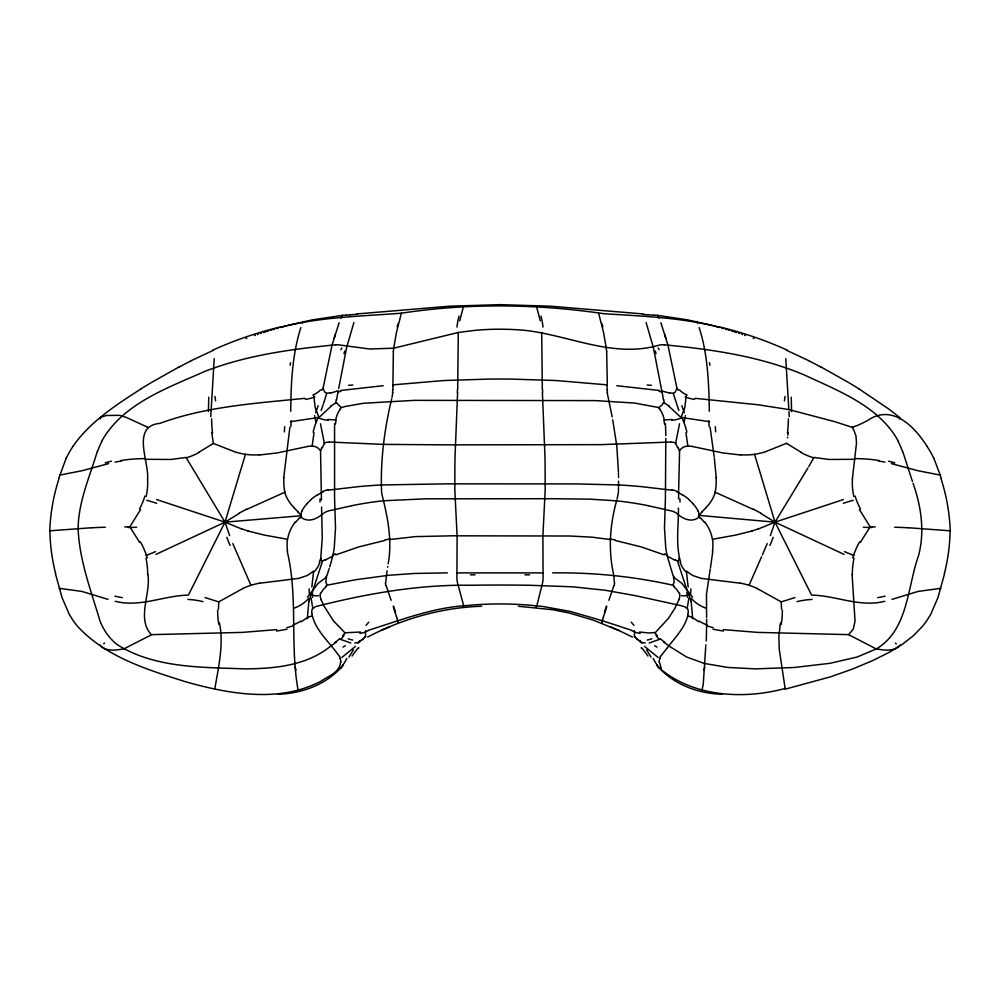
<?xml version="1.0" encoding="UTF-8"?>
<svg xmlns="http://www.w3.org/2000/svg" width="1000" height="1000" viewBox="0 0 1000 1000"><rect width="100%" height="100%" fill="white"/><g stroke="black" fill="none" stroke-linecap="round" stroke-linejoin="round"><path stroke-width="1.5" d="M665.45 494.025L665.812 438.338M392.975 389.95L392.912 386.775M665.438 494.663L665.425 497.425A21.975 2.788 90 0 1 665.35 500.775L664.488 527.95L665.713 547.35A114.9 94.75 -53.2 0 0 667.25 556.213L673.225 576.075M287.2 551.35C298.337 597.325 289.613 645.088 298.3 691.25M457.675 389.613L458.288 332.463L475.962 330.25A159.238 90.8 0 0 1 524.038 330.262C569.15 335.037 613.275 358.675 659.225 345.112A12.65 6.075 -0.2 0 1 664.2 344.725M678.425 508.075C678.7 526 675.4 544.788 680.662 562.238M785.8 358.688L788.825 409.55L834.688 421.662L852.1 427.275L853.612 429.675L855.938 435.775L856.513 443.013L852.4 478.65M290.725 411.275C290.963 383.188 292.25 354.562 300.837 327.638M665.85 435.662L665.438 423.85M852.1 574.487L855.05 621.2L853.238 629.2L848.6 634.637L757.613 632.388L723.388 629.625M218.512 609.087L218.75 601.862L242.763 588.575M686.175 395.913L684.812 407.75L680.738 418.113M311.788 613.25C314.8 630.425 330.112 642.537 339.438 656.5M678.587 498.85L678.662 491.163M311.087 598L312.85 608.625L315.512 606.638L322.887 604.763M210.775 416.662L214.2 358.688M616.788 500.125C609.938 524.225 608.088 549.75 613.575 574.3M607.275 381.737L606.65 351.562M283.75 477.512L289.875 427.312M457.612 392.475L455.025 456.975A325.55 82.825 -89.5 0 0 454.85 470.312L454.837 489.85A38.8 16.663 -89 0 0 454.913 491.975L457.1 535.812L456.912 578.775A24.975 16.738 -69.6 0 0 457.638 583.362L464.05 607.025M607.25 382.587L607.025 389.95M900.113 645.05C895.062 651.688 883.9 650.438 876.525 648.825L857.087 657.038L830.037 663.3L794.237 667.5L755.337 668.863L727.95 667.463L704.262 663.438L686.438 656.925L669.625 646.413M692.562 617.425L691.162 601.362M658.975 318.15L657.837 315.35L654.362 315.188M679.575 451.025L678.662 490.025M706.35 639.462L706.688 619.138M706.3 640.05L706.237 640.95M340.55 662.15C339.988 672.212 328.6 675.938 321.512 680.9C306.1 689.125 288.725 693.337 271.325 694.275C242.425 695.75 213.762 689.65 186.075 681.9C147.487 669.725 106.112 657.138 77.787 626.625A79.287 78.987 71.4 0 1 69.088 613.913L61.988 597.425L55.462 573.787M712.8 551.35L710.462 567.812M705.9 644.837L705.8 646.025M667.387 647.7C675.337 637.212 686.175 626.625 688.213 613.25M705.688 647.225L703.238 684.425L701.737 691.188M312.125 446.175L314.037 432.675M393.35 351.562L392.887 386.175M688.112 616.5L688.1 616.362A5.438 2.95 41 0 1 692.412 617.762M336.587 399.712L337.925 392.287M311.85 587.087L313.587 571.125L307.375 575.462L298.738 578.375L259.662 583.225M311.275 595.413L321.912 562.925L322.35 561.213L321.3 560.538L320.838 558.138L319.337 562.238M334.562 423.85L334.575 497.425A21.975 2.788 -90 0 0 334.65 500.775L335.513 527.95L334.288 547.35A114.9 94.75 53.2 0 1 332.75 556.213L329.738 566.9M392.837 392.575L391.987 397.425M614.375 583.125L613.812 575.725M335.8 344.725A12.65 6.075 0.2 0 1 340.763 345.138L369.75 349.012L393.725 348.188L396.413 332.638L401.375 313.2C468.5 302.962 536.763 303.875 603.862 313.7C642.663 316.238 681.787 317.45 719.65 327.4M675.638 443.4L679.513 423.762M788.263 432.438L787.875 435.25M388.175 563.812C392.488 540.388 387.562 516.737 381.85 494.025A16.1 9.312 -88.7 0 1 381.55 491.362C380.375 460.213 384.45 429.137 391.675 398.862M320.812 557.737L322.25 537.85L321.575 507.125M787.5 437.837L787.6 437.188M346.138 315.175L342.188 315.387L341.025 318.15M679.2 557.888L677.975 562.5L688.725 595.413M740.588 454.862A77.225 77.15 10.1 0 0 754.55 454.325A72.962 72.875 6.9 0 0 765.163 451.838L786.663 443.263M387.775 566.475L387.65 567.238M780.625 622.762L780.2 625.262M359.95 640.5L358.387 642.85M214.913 688.487C217.987 669.175 224.2 644.412 219.375 622.762M387.05 570.812L385.625 583.125M459.738 320.788L463.425 306.663M780.125 625.675L778.85 636.15L779.262 649.225L785.225 689.15L830.413 676.862L852.562 669.025L872.613 660.625L889.038 652.438L902.337 644.325L913.538 635.562L922.212 626.625A79.287 78.987 -71.4 0 0 930.913 613.913L938.012 597.425L944.538 573.787M710.225 569.113L706.475 594.263L706.6 617.375M338.688 388.488L346.625 347.525L353.888 322.55M338.25 390.725L332.3 392.562M277.613 694.25C299.425 693.725 321.625 686.287 337.638 671.137A51.762 51.762 0 0 0 338.925 669.812L342.95 664.95A51.812 51.812 0 0 0 346.675 658.838L346.838 658.55M634.412 630.988L634.438 636.287L637.475 639.862M323.1 388.088L332.05 345.112L339.113 322.725M342.925 665.062L342.887 665.238A42.05 13.575 45.4 0 1 340.175 668.512L338.625 668.925M601.95 622.487L601.75 623.263L602.362 620.725L570.112 611.4L543.325 606.55L536.825 605.788L535.95 607.025M308.837 601.362L307.438 617.425M617.112 498.812L618.15 494.025A16.1 9.312 88.7 0 0 618.45 491.362L618.55 481.138M356.887 314.3L350.112 314.8M115.237 601.287C139.875 607.688 163.9 595.55 188.412 595.1L224.988 522.163L245.45 454.325A77.225 77.15 -10.1 0 0 259.413 454.862M536.825 605.788L542.425 583.413A24.975 16.738 69.6 0 0 543.088 578.775L542.9 535.812L545.1 491.975A38.8 16.663 89 0 0 545.15 489.85L545.138 470.312A325.55 82.825 89.5 0 0 544.987 456.975L542.388 392.475M663.225 403.013L661.787 405.35L658.662 407.55L634.625 403.05L595.35 400.6L414.3 400.363L363.612 403.25L345.737 406.362L341.388 407.575L340.1 409.075M613.837 585.65L612.55 589.6M326.775 576.075L329.188 568.575M603.288 617.513L606.712 606.788M58.725 478.475L66.15 458.288M321.775 447.5L320.525 451.438M324.275 401.325L326.7 393.45L324.625 391.887L323.038 388.35L321.637 390.225M321.125 410.513L323.2 404.475M660.888 322.725L667.95 345.112L676.963 388.35L675.312 391.975L673.3 393.45L677.962 407.837M807.938 467.962L775.013 522.163L770.325 535.625M324.062 401.95L323.638 403.2M608.875 600.3L612.325 590.262M678.925 599.825L674.912 608.263L668.575 618.175L655.45 632.463L648.962 632.987L639.538 632.025M653.95 315.175L643.15 314.425M97.263 451.5C89.675 476.938 78.25 502.088 78.125 529.087C79.475 560.775 91.163 590.988 100.025 621.1C103.7 630.25 109.438 638.7 117.325 644.7C154.8 668.3 201.875 667.237 244.662 668.863C273.8 668.7 305.587 665.863 329.312 647.188M302.512 323.125L302.775 322.45M302.838 322.312L303.137 321.475M767.212 543.587L762.4 554.888M748.988 585.425L761.587 556.75M301.85 511.337L301.637 511.863A9.012 8.963 -0.7 0 0 301.025 515.388L301.175 516.562A4.188 3.337 -18.2 0 0 302.05 517.938C308.238 522.3 316.388 519.263 321.587 514.763M101.6 441.388C122.638 403.562 167.387 388.1 204.587 371.488C246.475 355.15 291.337 349.15 335.812 344.8M660.562 656.5L667.013 648.125M140.538 509.6L129.85 526.812L124.738 526.9M860.312 542.45L870.15 526.812L875.263 526.9M808.775 466.525L813.975 457.425L829.025 459.475L854.675 459.288M307.413 597.3L318.012 583.488L326.512 577.038L325.825 582.238L327.188 585.15L355.938 579.688L388.5 575.312L414.525 573.45L447.337 572.888M348.975 657.2L353.413 649.788M73.025 446.225C90.288 421.425 116.375 404.8 141.325 388.688M360.462 632.025L345.062 632.788L342.675 635.862M295.512 522.413L299.387 518.025M307.05 503.612L310.75 499.888M706.2 507.5L702.125 511.712M355.425 646.375L341.812 657.537M357.775 642.85L361.8 639.775M674.362 586.413L672.812 585.15L674.175 582.238L673.487 577.038L681.988 583.488L692.588 597.3M362.475 639.163L363.125 638.587M325.637 586.413L327.188 585.15M364.4 637.5L365.613 636.475M786.762 350.375L809.325 360.938M336.05 642.225L333.462 644.163M321.7 514.688L323.475 513.362A13.913 9.887 -41.8 0 1 328.488 510.913L351.838 505.712M306.512 618.088L301.212 621.838M330.375 646.413L329.675 646.925M331.05 645.913L332.688 644.725M362.525 639.862L365.562 636.287L365.588 630.988M331.025 406.3L319.125 417.388L290.363 421.725M899.55 418.913L900 417.725L888.713 408.95L858.675 388.688M155.925 554.388L224.988 522.163L239.387 513.312M360.475 641.237L359.688 641.737M317.475 494.925L323.25 491.763M658.612 407.575L659.9 409.075M245.438 454.338A72.962 72.875 -6.9 0 1 234.838 451.838L213.363 443.45L198.812 452.275M876.525 648.825C908.375 629.663 907.288 586.962 918.562 555.612C924.912 531.625 921.237 506.388 913.05 483.325M326 559.612L332.738 556.2M325.85 559.7L324.688 560.312M179.163 366.9L152.4 381.95A610.588 609.312 72.2 0 0 141.312 388.65M660.238 639.1L649.137 643.025M367.638 637.038C402.825 618.65 441.825 607.513 481.613 606.263M190.675 360.938L213.238 350.375M284.975 492.163L246.725 509.4M151.75 634.637L124.875 648.375M843.325 499.562L775.013 522.163L758.438 528.925M686.875 593.062L687.712 592.712M389.75 626.788L381.25 630.413M687.125 592.962L688.363 592.438M335.737 554.9L358.587 546.962L384.675 540.487M246.025 338.575L246.812 338.288M293.113 625.812L286.9 627.675M254.55 335.538L255.287 335.288M463.175 605.788C430.3 608.438 399.487 620.575 368.312 630.312M257.5 334.538L258.238 334.288M260.45 333.55L261.188 333.312M263.412 332.587L265.525 331.912M266.9 331.475L268.275 331.037M270.338 330.4L271.712 329.975M892 599.362L918.15 591.413L940.812 588.312L939.513 588.675M273.087 329.562L274.462 329.15M757.237 588.575L781.25 601.862L795 597.562M276.413 328.575L278.325 328.025M752.2 530.95L735.788 535.062L712.537 539.275M332.113 392.612L330.5 393.062M852.412 427.188C857.875 425.625 862.938 422.975 867.925 420.3C892.125 403.775 914.3 426.125 926.975 446.225M280.225 327.475L282.762 326.763M123.475 648.825C116.1 650.438 104.938 651.688 99.887 645.05M283.4 326.587L286.475 325.75M287.625 325.45L312.2 319.9L342.163 315.387M108.65 463.612L82.013 470.737L59.763 475.087M280.35 327.4C319.913 316.837 360.875 316.4 401.375 313.2M323.8 604.562C371.887 592.812 420.988 584.487 470.65 585.262A247.512 32.125 0 0 1 529.338 585.275L572.362 586.788L605.3 590.275L635.05 595.6L679.8 605.363L684.887 606.8L687.15 608.625L688.913 598M323.488 604.625L321.075 599.825M884.762 601.287C860.125 607.688 836.1 595.55 811.587 595.1L775.013 522.163L754.55 454.325M115.1 462.125L121.662 460.938M340.55 390.487L383.188 385.712M304.925 398.312C256.1 403.363 206.45 406.25 159.875 423.375C130.925 426.138 149.1 461.6 147.6 478.65M458.288 332.463L393.725 348.188M328.125 490.188L358.175 486.662A278.375 76.05 -15.6 0 1 381.413 484.963L446.887 483.85L575.5 483.913L618.562 484.938A278.375 76.05 15.6 0 1 641.862 486.688L671.875 490.188M389.762 539.55L415.588 536.6L452.238 535.812L570.1 536.013L592.362 537.2L610.237 539.55M307.3 446.538L277.162 452.938L259.425 454.963M349.988 314.825L346.3 315.175M276.613 629.625L242.387 632.388L152.162 634.637M671.912 419.462L664.825 419.963M941.275 478.475L940.238 475.087L917.987 470.737L891.35 463.612M654.938 632.788L657.412 635.975M356.887 313.95L449.363 306.2L500 304.65L550.638 306.2L643.112 313.95M392.837 384.862L443.762 380.538L488.963 379.087A144.175 16.975 0 0 1 511.037 379.087L556.237 380.538L607.163 384.862M156.675 499.562L224.988 522.163L301.05 515.763A22.475 22.175 21.6 0 0 297.775 511.812M90.988 527.788L50.213 530.775A69.787 1.35 -1.9 0 0 50.138 530.975M105.438 527.238L102.438 527.312A127.9 8.375 2.2 0 0 91.213 527.812M329.288 442.038L383.387 444.375L447.525 444.862L600.575 444.65L670.713 442.038M456.962 572.888L543.038 572.888M552.663 572.888C593.025 572.35 633.513 576.375 672.887 585.212M145.325 459.288L170.975 459.475L186.025 457.425L224.988 522.163L229.675 535.625M894.562 527.238L897.562 527.312A127.9 8.375 -2.2 0 1 908.787 527.812M335.175 419.963L328.088 419.462M722.387 694.25C700.575 693.725 678.375 686.287 662.362 671.137A51.762 51.762 0 0 1 661.075 669.812L657.05 664.95A51.812 51.812 0 0 1 653.325 658.838L653.162 658.55M740.575 454.963L722.837 452.938L692.7 446.538M664.188 344.8C712.062 349.375 760.4 356.287 804.975 375.25C839 391.188 879.438 406.4 898.4 441.388M909.013 527.788L949.788 530.775A69.787 1.35 1.9 0 1 949.862 530.975M518.387 606.263L552.925 609.763L569.138 612.987L593.413 620.188L619.087 630.562L610.25 626.788M709.638 421.725L680.875 417.388L668.975 406.3M616.812 385.712L659.45 390.487M844.075 554.388L775.013 522.163L698.962 515.388A9.012 8.963 0.7 0 0 698.375 511.863L698.15 511.337M657.812 315.387L687.8 319.9L712.375 325.45M344.938 632.775L333.338 620.737L323.188 604.7M60.487 588.675L59.188 588.312L81.85 591.413L108 599.362M878.337 460.938L884.9 462.125M350.863 643.025L339.762 639.1M695.075 398.312L757.95 404.762L788.825 409.55M287.462 539.275L264.212 535.062L247.8 530.95M740.337 583.225L701.263 578.375L692.625 575.462L686.413 571.125L687.688 583.212M615.325 540.487L641.413 546.962L664.262 554.9M648.162 505.712L671.513 510.975A13.913 9.887 41.8 0 1 676.6 513.212C681.95 518.4 690.95 522.863 697.925 517.913A4.188 3.337 18.2 0 0 698.85 516.575L698.95 515.788A22.475 22.175 -21.6 0 1 702.225 511.812M657.062 665.013L657.113 665.238A42.05 13.575 -45.4 0 0 659.825 668.512C693.925 697.25 744.362 699.5 785.088 688.487M646.112 322.55L653.375 347.525L661.8 390.988L669.5 393.062M713.1 627.675L706.888 625.812M631.688 630.312L602.362 620.725M713.525 325.75L716.6 326.587M205 597.562L218.75 601.862M717.237 326.763L719.775 327.475M147.587 427.188L126.125 417.362L119.55 415.337L106.337 415.487L100.425 417.413L99.787 418.25L100.538 418.975M721.675 328.025L723.587 328.575M725.537 329.15L726.912 329.562M728.288 329.975L729.663 330.4M731.725 331.037L733.1 331.475M734.475 331.912L736.587 332.587M738.812 333.312L739.55 333.55M741.762 334.288L742.5 334.538M744.712 335.288L745.45 335.538M875.125 648.375L848.6 634.637M241.562 528.925L224.988 522.163M753.188 338.288L753.975 338.575M311.637 592.438L312.5 592.8M642.225 642.85L639.525 641.237M667.262 556.2L675.312 560.312M618.75 630.413L632.362 637.038M753.275 509.4L715.025 492.163M676.75 491.763L682.525 494.925M820.837 366.9L847.6 381.95A610.588 609.312 -72.2 0 1 858.688 388.65M801.188 452.275L786.637 443.45M760.612 513.312L775.013 522.163M341.075 407.4L336.775 403.013M698.787 621.838L693.487 618.088M658.188 657.537L644.575 646.375M668.95 645.913L663.95 642.225M151.4 634.637C136.287 618.737 151.088 593.625 147.9 574.487M634.388 636.475L635.6 637.5M638.2 639.775L641.612 642.85M636.875 638.587L637.525 639.163M689.25 499.888L692.95 503.612M297.875 511.712L293.8 507.5M700.612 518.025L704.488 522.413M678.363 390.225L676.963 388.35M129.85 526.812L139.688 542.45M870.15 526.812L859.463 509.6M646.587 649.788L651.025 657.2M696.862 321.475L697.487 323.125M661.413 668.863L659.45 662.15M933.85 458.288L940.238 475.087M251.012 585.425L232.787 543.587M678.225 447.5L679.388 450.812M902.738 451.5L912.463 481.512M699.163 327.638C706.975 351.525 708.425 376.925 709.225 401.875M678.225 408.562L678.875 410.513M536.575 306.663L540.262 320.788M391.125 600.3L386.163 585.65M393.288 606.788L396.712 617.513M679.45 451L679.425 450.913A10.062 9.912 -20.9 0 1 687.875 446.05M598.625 313.2L603.587 332.638L606.275 348.188M397.638 620.725L398.263 623.288L398.05 622.487M640.312 641.737L640.05 640.5M320.487 423.762L324.363 443.4M685.962 432.675L687.875 446.175M662.425 393.988L661.8 390.988M662.513 394.45L663.413 399.712M612.175 416.962L607.163 392.575M319.262 418.113L315.188 407.75L313.825 395.913M612.712 419.775L616.788 445.938L618.425 471.812M213.363 443.45L211.737 432.438M714.15 456.688L710.125 427.312M714.325 457.987L716.25 477.512M687.763 583.812L688.15 587.087M541.712 332.463L542.325 389.613M320.562 451.962L321.45 500.075M788.975 411.637L789.225 416.662M781.25 601.862L781.488 609.087M618.45 473.038L618.5 475.387M618.513 476.512L618.525 477.612M709.237 402.575L709.25 403.95M709.275 411.275L709.25 404.637M301.562 515.938A18.825 14.763 -13.7 0 1 299.913 518.275M287.613 539.312A42.787 39.663 35.6 0 1 295.2 522.175M287.525 551.312A63.738 58.45 10.4 0 1 287.337 539.263M259.65 583.15A85.825 83.362 -80.7 0 0 250.975 585.288A83.45 80.825 -75.2 0 0 242.725 588.488M187.887 599.438A59.363 43.8 -2.3 0 1 203.012 601.638M146.012 558.337A74.237 73.4 -90 0 1 147.65 574.487M140.45 542A67.35 66.838 -89 0 1 147.2 558M155.538 551.6A110.887 53.238 -28.5 0 1 146.137 555.45M144.9 496.05A63.913 61.525 -84.8 0 1 139.5 508.988M147.55 478.65A61.612 61.15 67.2 0 1 146.188 496.438M146.738 500.262A108.15 42.862 21.7 0 1 156.65 503.312M120.7 460.613A67.737 17.35 6.2 0 1 144.375 458.625M198.962 452.537A59.675 58.487 -19.5 0 1 186.15 457.85M284.825 492.188A56.612 56.525 47.1 0 1 283.925 477.525M293.875 507.425A37.962 37.912 -52.9 0 1 284.625 492.275M147.637 427.4A19.688 7.412 -10.4 0 1 147.338 427.312M338.5 391.85A79.825 69.475 20.6 0 1 340.838 391.388M330.188 392.675A8.263 5.362 -0.6 0 1 326.688 393.288M284.675 426.65A50.85 4.713 -85.5 0 1 284.375 431.887M291.325 420.662A53.612 15.45 -78.6 0 1 290.863 426.525M352.812 384.988A141.375 2.263 -4.5 0 1 348.488 385.337M335.487 424.125A41.013 33.188 65.9 0 1 336.012 420.3M335.662 420.138A31.962 27.262 58.6 0 1 340.238 409.2M393.363 351.575A146.075 41.7 75.9 0 1 393.725 348.212M97.5 451.587A94.175 92.013 -73.8 0 1 101.775 441.475M290.538 362.75A107.55 3.962 -76.5 0 1 290 365.275M344.712 351.037A109.1 3.275 -74.2 0 1 344.025 353.7M340.913 349.712A85.25 1.837 -63.8 0 1 341.825 347.938M397.125 326.863A87.513 0.963 -72.6 0 1 398.312 323.263M212.975 350.05A379.513 377.312 6.5 0 1 280.25 326.962M214.95 396.375A119.787 5.188 83.6 0 1 215.6 400.925M66.188 458.3A91.7 91.25 -69.5 0 1 73.062 446.25M396.863 617.9A72.7 1.9 69.9 0 1 397.738 621M124.938 648.8A163.35 68.1 84 0 1 123.513 649.15M343.988 635.237A10.838 3.125 -37.4 0 1 341.225 638.875M339.613 638.75A10.725 1.737 -42.5 0 1 336.525 641.338M335.238 642.375A31.7 1.013 -36.9 0 1 336.15 641.725M300.812 621.1A37.05 29.825 -39.3 0 1 292.95 625.013M365.075 632.35A67.825 35.538 -32.8 0 1 359.825 633.325M368.113 630.85A70.662 34.588 -30.9 0 1 365.363 631.525M393.45 606A98.387 3.35 69.4 0 1 395.487 612.225M306.85 618.787A16.087 6.875 -39.5 0 1 307.675 618.188M307.587 617.762A5.438 2.95 -41 0 1 311.812 616.362M308.712 598.45A33.837 30.9 -42.2 0 1 294.275 608.1M321.225 599.738A18.413 13.5 -32.7 0 1 320.288 593.325M320.887 593.312A14.65 10.637 -34.8 0 1 326.062 586.9M318.538 595.7A18.55 7.138 -27.7 0 1 311.438 593.975M384.975 539.913A164.713 77 -28.4 0 1 390.075 538.975M351.863 505.662A234.137 96.45 -25.5 0 1 383.45 500.763L425.662 498.825L552.475 498.713L590 499.162L616.613 500.85A234.137 96.45 25.5 0 1 648.138 505.662M307.288 446.475A28.238 28.1 47.3 0 1 312.125 446.012M312.125 446.05A10.062 9.912 20.9 0 1 320.575 450.938M105.188 462.837A150.013 34.45 4.7 0 1 111.412 461.213M332.488 555.163A90.325 71.037 -44.2 0 1 335.525 553.85M127.963 527.513A74.013 1.125 -1.3 0 1 136.7 527.263M324.575 559.95A7.65 4.325 -37.9 0 1 322.375 560.988M122.312 597.625A135.9 45.175 -10.5 0 1 114.887 596.163M49.763 530.962A191.575 191.575 0 0 1 59.013 478.575M55.663 573.737A190.775 190.775 0 0 1 49.862 530.988M179.213 367A611 608.737 18.1 0 1 190.738 361.037M311.8 613.237A11.262 7.788 -44.8 0 1 312.4 608.612M325.925 577.3A42.737 20.65 -49.2 0 1 326.175 576.337M386 585.712A27.8 21.488 -29.9 0 1 385.337 583.212M301.737 511.287A31.363 31.237 19.4 0 1 307.113 503.675M310.663 499.787A44.612 43.6 -73.6 0 1 317.425 494.85M212.55 433.013A31.525 5.713 81.6 0 1 211.6 418.787M208.75 397.188A136.425 5.062 -87 0 1 208.4 411.587M340.138 658.587A52.575 23.438 -13.4 0 1 340.962 662.062M339.663 656.438A56.612 24.962 -17.1 0 1 340.075 658.6M358.862 647.812A50.562 3.413 -29.9 0 1 358.775 648.05M320.538 389.9A25.688 15.062 -4 0 1 312.85 395.112M314.788 396.863A34.15 22.062 3.5 0 1 305.413 399.4M335.975 402.713A16.762 11.275 31.6 0 1 336.312 399.588M330.863 406.112A47.812 41.762 36.3 0 1 336.55 402.612M392.675 390.138A22.875 12.337 -64.8 0 1 392.525 392.713M287 629.163A113.287 95.887 -44.3 0 1 276.562 630.988M322.4 447.775A12.325 10.388 89.8 0 1 324.562 443.625M324.212 443.075A10.512 9.637 73.1 0 1 329.275 442.25M319.837 562.337A26.688 23.8 -20.6 0 1 314.312 571.675M323.15 491.325A15.075 10.688 -37 0 1 328.188 489.837M335.087 334.762A95.237 3.812 -73.4 0 1 334.237 338.2M218.812 624.35A36.163 9.875 -83.4 0 1 217.65 610.125M320.05 498.95A28.887 1.288 -89.3 0 1 320 501.975M651.513 385.337A141.375 2.263 4.5 0 1 647.188 384.988M609.925 538.975A164.713 77 28.4 0 1 615.025 539.913M524.95 574.825A150.087 1.675 -0.2 0 1 529.575 574.812M463.188 605.887A306.812 268.425 0 0 1 536.812 605.887M602.263 621A72.7 1.9 -69.9 0 1 603.138 617.9M601.688 323.263A87.513 0.963 72.6 0 1 602.875 326.863M540.938 316.075A52.162 9.55 -87.2 0 1 543.038 327.075M606.275 348.212A146.075 41.7 -75.9 0 1 606.638 351.575M680 501.975A28.887 1.288 89.3 0 1 679.95 498.95M782.35 610.125A36.163 9.875 83.4 0 1 781.188 624.35M665.763 338.2A95.237 3.812 73.4 0 1 664.912 334.762M671.812 489.837A15.075 10.688 37 0 1 676.85 491.325M685.688 571.675A26.688 23.8 20.6 0 1 680.163 562.337M700.1 518.275A18.825 14.763 13.7 0 1 698.45 515.938M675.438 443.625A12.325 10.388 -89.8 0 1 677.6 447.775M670.725 442.25A10.512 9.637 -73.1 0 1 675.788 443.075M723.438 630.988A113.287 95.887 44.3 0 1 713 629.163M707.05 625.013A37.05 29.825 39.3 0 1 699.188 621.1M876.488 649.15A163.35 68.1 -84 0 1 875.062 648.8M655.975 353.7A109.1 3.275 74.2 0 1 655.288 351.037M658.175 347.938A85.25 1.837 63.8 0 1 659.087 349.712M607.475 392.713A22.875 12.337 64.8 0 1 607.325 390.138M663.688 399.588A16.762 11.275 -31.6 0 1 664.025 402.713M663.45 402.612A47.812 41.762 -36.3 0 1 669.137 406.112M659.163 391.388A79.825 69.475 -20.6 0 1 661.5 391.85M687.15 395.112A25.688 15.062 4 0 1 679.463 389.9M694.587 399.4A34.15 22.062 -3.5 0 1 685.212 396.863M663.85 641.725A31.7 1.013 36.9 0 1 664.762 642.375M659.038 662.062A52.575 23.438 13.4 0 1 659.862 658.587M659.925 658.6A56.612 24.962 17.1 0 1 660.337 656.438M641.225 648.05A50.562 3.413 29.9 0 1 641.137 647.812M719.75 326.962A379.513 377.312 -6.5 0 1 787.025 350.05M784.4 400.925A119.787 5.188 -83.6 0 1 785.05 396.375M791.6 411.587A136.425 5.062 87 0 1 791.25 397.188M788.4 418.787A31.525 5.713 -81.6 0 1 787.45 433.013M692.887 503.675A31.363 31.237 -19.4 0 1 698.263 511.287M682.575 494.85A44.612 43.6 73.6 0 1 689.338 499.787M614.663 583.212A27.8 21.488 29.9 0 1 614 585.712M673.825 576.337A42.737 20.65 49.2 0 1 674.075 577.3M664.475 553.85A90.325 71.037 44.2 0 1 667.513 555.163M687.6 608.612A11.262 7.788 44.8 0 1 688.2 613.237M809.262 361.037A611 608.737 -18.1 0 1 820.788 367M852.663 427.312A19.688 7.412 10.4 0 1 852.362 427.4M950.138 530.988A190.775 190.775 0 0 1 944.338 573.737M940.987 478.575A191.575 191.575 0 0 1 950.238 530.962M885.113 596.163A135.9 45.175 10.5 0 1 877.688 597.625M677.625 560.988A7.65 4.325 37.9 0 1 675.425 559.95M863.3 527.263A74.013 1.125 1.3 0 1 872.038 527.513M855.625 458.625A67.737 17.35 -6.2 0 1 879.3 460.613M888.587 461.213A150.013 34.45 -4.7 0 1 894.812 462.837M687.875 446.012A28.238 28.1 -47.3 0 1 692.712 446.475M679.712 593.325A18.413 13.5 32.7 0 1 678.775 599.738M673.938 586.9A14.65 10.637 34.8 0 1 679.112 593.312M688.562 593.975A18.55 7.138 27.7 0 1 681.462 595.7M705.725 608.1A33.837 30.9 42.2 0 1 691.287 598.45M692.325 618.188A16.087 6.875 39.5 0 1 693.15 618.787M604.513 612.225A98.387 3.35 -69.4 0 1 606.55 606M640.175 633.325A67.825 35.538 32.8 0 1 634.925 632.35M634.637 631.525A70.662 34.588 30.9 0 1 631.888 630.85M658.775 638.875A10.838 3.125 37.4 0 1 656.012 635.237M663.475 641.338A10.725 1.737 42.5 0 1 660.387 638.75M926.938 446.25A91.7 91.25 69.5 0 1 933.812 458.3M710 365.275A107.55 3.962 76.5 0 1 709.463 362.75M898.225 441.475A94.175 92.013 73.8 0 1 902.5 451.587M663.988 420.3A41.013 33.188 -65.9 0 1 664.513 424.125M659.762 409.2A31.962 27.262 -58.6 0 1 664.338 420.138M715.625 431.887A50.85 4.713 85.5 0 1 715.325 426.65M709.137 426.525A53.612 15.45 78.6 0 1 708.675 420.662M673.312 393.288A8.263 5.362 0.6 0 1 669.812 392.675M716.075 477.525A56.612 56.525 -47.1 0 1 715.175 492.188M715.375 492.275A37.962 37.912 52.9 0 1 706.125 507.425M813.85 457.85A59.675 58.487 19.5 0 1 801.038 452.537M860.5 508.988A63.913 61.525 84.8 0 1 855.1 496.05M853.812 496.438A61.612 61.15 -67.2 0 1 852.45 478.65M843.35 503.312A108.15 42.862 -21.7 0 1 853.263 500.262M852.35 574.487A74.237 73.4 90 0 1 853.988 558.337M852.8 558A67.35 66.838 89 0 1 859.55 542M853.863 555.45A110.887 53.238 28.5 0 1 844.463 551.6M796.988 601.638A59.363 43.8 2.3 0 1 812.113 599.438M740.35 583.15A85.825 83.362 80.7 0 1 749.025 585.288A83.45 80.825 75.2 0 1 757.275 588.488M704.8 522.175A42.787 39.663 -35.6 0 1 712.387 539.312M712.663 539.263A63.738 58.45 -10.4 0 1 712.475 551.312M470.425 574.812A150.087 1.675 0.2 0 1 475.05 574.825M456.962 327.075A52.162 9.55 87.2 0 1 459.062 316.075M542.638 392.5A103.663 86.962 72.4 0 1 542.575 389.637M457.425 389.637A103.663 86.962 -72.4 0 1 457.362 392.5M368.787 622.137A95.675 8.175 -51 0 1 366.037 625.325M345.387 645.763A64.05 5.038 -24.5 0 1 342.962 647.05M357.537 642.588A58.812 16.938 44.8 0 1 354.85 642.862M352.713 640.062A94.875 28.725 48.7 0 1 348.188 638.787M352.113 656.038A58.75 21.25 -70.4 0 1 358.275 647.913M309.475 594.113A59.312 30.137 -50.9 0 1 309.15 588.825M308.988 601.337A78.75 49.55 -43.3 0 1 311.9 592.425M312.488 597.425A60.287 34.712 -42.8 0 1 312.812 594.85M315.738 412.762A85.45 42.488 83.7 0 1 318.225 405.7M313.125 432.175A66.013 47.15 82.9 0 1 318.55 416.812M328.275 420.337A26.7 15.213 16.7 0 1 318.775 418.188M315.825 421.8A78.438 35.2 66 0 1 314.675 415.588M230.037 545.45A182.213 126.925 79.2 0 1 226.812 537.3M247.838 530.825A125.575 121.65 43.8 0 1 241.6 528.812M239.275 513.112A158.175 155.8 -13.1 0 1 246.612 509.188M758.4 528.812A125.575 121.65 -43.8 0 1 752.163 530.825M773.188 537.3A182.213 126.925 -79.2 0 1 769.963 545.45M753.388 509.188A158.175 155.8 13.1 0 1 760.725 513.112M633.962 625.325A95.675 8.175 51 0 1 631.213 622.137M641.725 647.913A58.75 21.25 70.4 0 1 647.887 656.038M645.15 642.862A58.812 16.938 -44.8 0 1 642.463 642.588M651.812 638.787A94.875 28.725 -48.7 0 1 647.288 640.062M657.038 647.05A64.05 5.038 24.5 0 1 654.613 645.763M688.1 592.425A78.75 49.55 43.3 0 1 691.012 601.337M690.85 588.825A59.312 30.137 50.9 0 1 690.525 594.113M687.188 594.85A60.287 34.712 42.8 0 1 687.513 597.425M681.775 405.7A85.45 42.488 -83.7 0 1 684.262 412.762M681.225 418.188A26.7 15.213 -16.7 0 1 671.725 420.337M681.45 416.812A66.013 47.15 -82.9 0 1 686.875 432.175M685.325 415.588A78.438 35.2 -66 0 1 684.175 421.8M103.688 643.812A95.113 10.35 -20 0 1 104.612 643.075M295.988 670.175A63.575 3.9 77.9 0 1 295.15 667.05M704.85 667.05A63.575 3.9 -77.9 0 1 704.013 670.175M895.387 643.075A95.113 10.35 20 0 1 896.312 643.812"/></g></svg>
